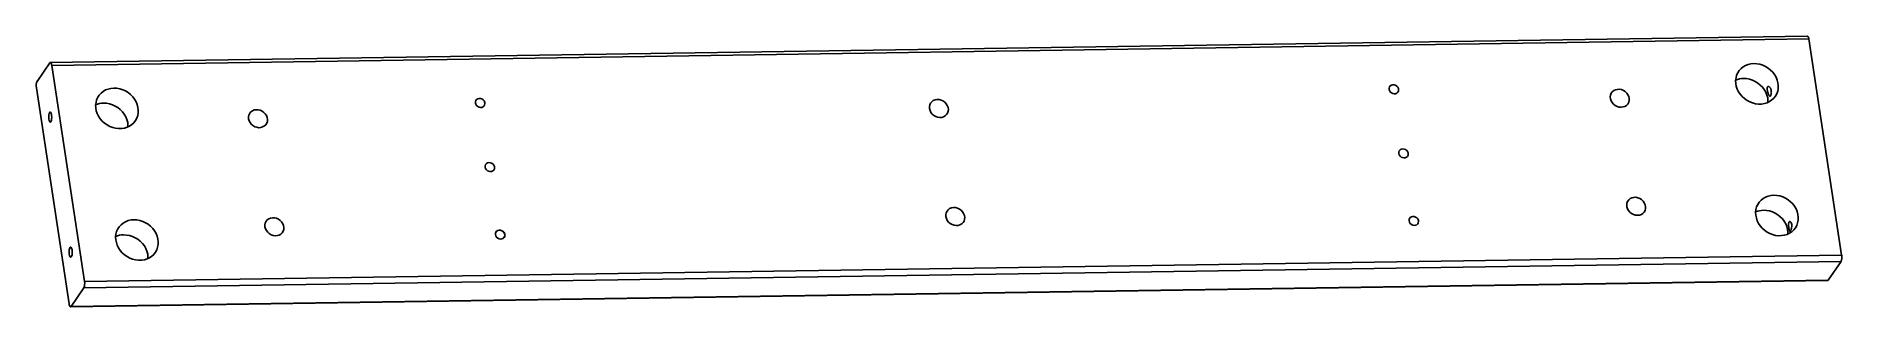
# Model space of a CAD drawing. Header units: millimetres. Extents: x -1438 to 27, y -148 to 71.
import ezdxf

# ---------------------------------------------------------------- set-up
doc = ezdxf.new("R2010")
doc.units = ezdxf.units.MM

msp = doc.modelspace()

# ---------------------------------------------------------------- linework, layer by layer
at = {"color": 7, "linetype": 'Continuous', "lineweight": 25}
for p, q in [((-1.1, 71.4), (-1426.8, 50.1)), ((0.1, 69.1), (-1425.6, 47.7)), ((26.7, -106.3), (0.1, 69.1)), ((-1427.3, 49.7), (-1437.6, 34.7)), ((-1399, -127.7), (-1425.6, 47.7)), ((-1438.1, 29.4), (-1411.5, -146)), ((26.2, -111.6), (-1399.6, -133)), ((-1399, -127.7), (26.7, -106.3)), ((15.9, -126.7), (26.2, -111.6)), ((-1410.4, -148.4), (15.4, -127)), ((-1409.9, -148), (15.9, -126.7)), ((-1409.9, -148), (-1399.6, -133))]:
    msp.add_line(p, q, dxfattribs=at)
at = {"color": 7, "linetype": 'Continuous', "lineweight": 25, "flags": 128}
for points in [[(-1.1, 71.4), (-0.8, 71.4), (-0.6, 71.2), (-0.4, 70.8), (-0.2, 70.3), (0, 69.8), (0.1, 69.1)], [(-1425.6, 47.7), (-1425.8, 48.4), (-1425.9, 49), (-1426.1, 49.5), (-1426.3, 49.8), (-1426.6, 50), (-1426.8, 50.1), (-1427.1, 50), (-1427.3, 49.7)], [(-44.5, 49.2), (-46.9, 49), (-49.1, 48.5), (-51.2, 47.6), (-53.2, 46.5), (-54.9, 45.2), (-56.4, 43.5), (-57.6, 41.7), (-58.5, 39.7), (-59, 37.6), (-59.3, 35.3), (-59.2, 33), (-58.8, 30.8), (-58, 28.5), (-56.9, 26.3), (-55.6, 24.3), (-53.9, 22.4), (-52.1, 20.7), (-50, 19.3), (-47.8, 18.1), (-45.5, 17.2), (-43.1, 16.6), (-40.7, 16.3), (-38.3, 16.3), (-36, 16.7), (-33.8, 17.4), (-31.8, 18.3), (-29.9, 19.6), (-28.3, 21.1), (-27, 22.8), (-25.9, 24.7), (-25.2, 26.8), (-24.8, 29), (-24.7, 31.3), (-25, 33.6), (-25.6, 35.8), (-26.5, 38.1), (-27.7, 40.2), (-29.2, 42.1), (-31, 43.9), (-32.9, 45.5), (-35, 46.8), (-37.3, 47.9), (-39.7, 48.6), (-42.1, 49), (-44.5, 49.2)], [(-340.5, 28.3), (-340.1, 27.2), (-339.5, 26.2), (-338.6, 25.4), (-337.5, 24.9), (-336.4, 24.6), (-335.3, 24.7), (-334.3, 25.2), (-333.5, 25.9), (-333, 26.8), (-332.8, 27.8), (-333, 28.9), (-333.5, 30), (-334.2, 30.9), (-335.2, 31.5), (-336.3, 31.9), (-337.5, 32), (-338.6, 31.7), (-339.5, 31.2), (-340.1, 30.3), (-340.5, 29.3), (-340.5, 28.3)], [(-340.5, 28.2), (-340.1, 27.2), (-339.5, 26.2), (-338.6, 25.4), (-337.5, 24.9), (-336.4, 24.7), (-335.3, 24.8), (-334.3, 25.2), (-333.5, 25.9), (-333, 26.8), (-332.8, 27.8), (-333, 28.9), (-333.5, 29.9), (-334.3, 30.8), (-335.2, 31.5), (-336.4, 31.9), (-337.5, 31.9), (-338.6, 31.7), (-339.5, 31.1), (-340.1, 30.3), (-340.5, 29.3), (-340.5, 28.2)], [(-33.1, 17.7), (-33.1, 19.1), (-33.3, 21.4), (-33.9, 23.6), (-34.8, 25.9), (-36.1, 28), (-37.6, 29.9), (-39.3, 31.7), (-41.3, 33.3), (-43.4, 34.6), (-45.7, 35.7), (-48, 36.4), (-50.4, 36.9), (-52.8, 37)], [(-1375.2, 29.2), (-1377.6, 29), (-1379.8, 28.5), (-1381.9, 27.7), (-1383.9, 26.6), (-1385.6, 25.2), (-1387.1, 23.6), (-1388.3, 21.8), (-1389.2, 19.8), (-1389.7, 17.6), (-1390, 15.4), (-1389.9, 13.1), (-1389.5, 10.8), (-1388.7, 8.6), (-1387.6, 6.4), (-1386.3, 4.4), (-1384.6, 2.5), (-1382.8, 0.8), (-1380.7, -0.7), (-1378.5, -1.8), (-1376.2, -2.7), (-1373.8, -3.3), (-1371.4, -3.6), (-1369, -3.6), (-1366.7, -3.2), (-1364.5, -2.6), (-1362.5, -1.6), (-1360.6, -0.4), (-1359, 1.1), (-1357.7, 2.9), (-1356.6, 4.8), (-1355.9, 6.9), (-1355.5, 9.1), (-1355.4, 11.3), (-1355.7, 13.6), (-1356.3, 15.9), (-1357.2, 18.1), (-1358.4, 20.2), (-1359.9, 22.2), (-1361.7, 24), (-1363.6, 25.6), (-1365.7, 26.9), (-1368, 27.9), (-1370.4, 28.7), (-1372.8, 29.1), (-1375.2, 29.2)], [(-1363.8, -2.3), (-1363.8, -0.9), (-1364, 1.4), (-1364.6, 3.7), (-1365.5, 5.9), (-1366.8, 8), (-1368.3, 10), (-1370, 11.8), (-1372, 13.4), (-1374.1, 14.7), (-1376.4, 15.7), (-1378.7, 16.5), (-1381.1, 16.9), (-1383.5, 17)], [(-1081.9, 17.2), (-1081.5, 16.1), (-1080.9, 15.1), (-1080, 14.3), (-1078.9, 13.8), (-1077.8, 13.5), (-1076.7, 13.6), (-1075.6, 14.1), (-1074.9, 14.8), (-1074.4, 15.7), (-1074.2, 16.7), (-1074.3, 17.8), (-1074.8, 18.9), (-1075.6, 19.8), (-1076.6, 20.4), (-1077.7, 20.8), (-1078.9, 20.9), (-1080, 20.6), (-1080.9, 20), (-1081.5, 19.2), (-1081.9, 18.2), (-1081.9, 17.2)], [(-1081.9, 17.1), (-1081.5, 16.1), (-1080.9, 15.1), (-1080, 14.3), (-1078.9, 13.8), (-1077.8, 13.6), (-1076.7, 13.7), (-1075.7, 14.1), (-1074.9, 14.8), (-1074.4, 15.7), (-1074.2, 16.7), (-1074.4, 17.8), (-1074.9, 18.8), (-1075.6, 19.7), (-1076.6, 20.4), (-1077.7, 20.8), (-1078.9, 20.8), (-1080, 20.6), (-1080.9, 20), (-1081.5, 19.2), (-1081.8, 18.2), (-1081.9, 17.1)], [(-713.4, 12.6), (-713, 11), (-712.3, 9.5), (-711.2, 8.2), (-709.9, 7.1), (-708.4, 6.2), (-706.8, 5.6), (-705.1, 5.4), (-703.5, 5.5), (-702, 6), (-700.6, 6.7), (-699.5, 7.8), (-698.7, 9), (-698.3, 10.5), (-698.1, 12), (-698.4, 13.6), (-699, 15.2), (-699.9, 16.6), (-701.1, 17.8), (-702.5, 18.8), (-704, 19.5), (-705.7, 19.9), (-707.3, 20), (-708.9, 19.7), (-710.4, 19.1), (-711.6, 18.2), (-712.6, 17), (-713.2, 15.7), (-713.5, 14.2), (-713.4, 12.6)], [(-152.2, 13.7), (-153.9, 13.8), (-155.5, 14.3), (-157.1, 15.1), (-158.4, 16.2), (-159.5, 17.5), (-160.4, 18.9), (-160.9, 20.5), (-161, 22.1), (-160.8, 23.6), (-160.3, 25), (-159.4, 26.2), (-158.2, 27.2), (-156.8, 27.9), (-155.3, 28.2), (-153.6, 28.3), (-152, 28), (-150.4, 27.3), (-148.9, 26.4), (-147.7, 25.2), (-146.7, 23.8), (-146, 22.3), (-145.7, 20.7), (-145.7, 19.1), (-146.1, 17.7), (-146.8, 16.3), (-147.9, 15.2), (-149.1, 14.4), (-150.6, 13.9), (-152.2, 13.7)], [(-1428, 4), (-1427.8, 3), (-1427.5, 2.3), (-1427.2, 1.8), (-1426.8, 1.7), (-1426.4, 1.9), (-1426.1, 2.5), (-1425.9, 3.3), (-1425.7, 4.4), (-1425.6, 5.6), (-1425.7, 6.7), (-1425.9, 7.8), (-1426.1, 8.7), (-1426.5, 9.4), (-1426.8, 9.7), (-1427.2, 9.6), (-1427.5, 9.2), (-1427.8, 8.5), (-1428, 7.5), (-1428.1, 6.4), (-1428.1, 5.2), (-1428, 4)], [(-1426.5, 9.5), (-1426.8, 9.7), (-1427.2, 9.6), (-1427.5, 9.2), (-1427.8, 8.5), (-1428, 7.5), (-1428.1, 6.4), (-1428.1, 5.2), (-1428, 4.1)], [(-1428, 4.1), (-1427.8, 3), (-1427.5, 2.3), (-1427.1, 1.8), (-1426.8, 1.7), (-1426.4, 1.9)], [(-1265.9, 4.3), (-1265.5, 2.8), (-1264.7, 1.3), (-1263.7, -0.1), (-1262.4, -1.2), (-1260.9, -2.1), (-1259.3, -2.6), (-1257.6, -2.9), (-1256, -2.8), (-1254.5, -2.3), (-1253.1, -1.5), (-1252, -0.5), (-1251.2, 0.8), (-1250.7, 2.2), (-1250.6, 3.8), (-1250.9, 5.3), (-1251.5, 6.9), (-1252.4, 8.3), (-1253.5, 9.5), (-1255, 10.6), (-1256.5, 11.3), (-1258.2, 11.7), (-1259.8, 11.7), (-1261.4, 11.5), (-1262.8, 10.8), (-1264.1, 9.9), (-1265, 8.8), (-1265.7, 7.4), (-1266, 5.9), (-1265.9, 4.3)], [(-332.6, -23.8), (-332.2, -24.9), (-331.6, -25.9), (-330.7, -26.7), (-329.6, -27.2), (-328.5, -27.4), (-327.4, -27.3), (-326.4, -26.9), (-325.6, -26.2), (-325.1, -25.3), (-324.9, -24.2), (-325.1, -23.2), (-325.6, -22.1), (-326.3, -21.2), (-327.3, -20.5), (-328.4, -20.2), (-329.6, -20.1), (-330.7, -20.4), (-331.6, -20.9), (-332.2, -21.7), (-332.6, -22.7), (-332.6, -23.8)], [(-332.6, -23.8), (-332.2, -24.9), (-331.6, -25.9), (-330.7, -26.7), (-329.6, -27.2), (-328.5, -27.4), (-327.4, -27.3), (-326.4, -26.9), (-325.6, -26.2), (-325.1, -25.3), (-324.9, -24.3), (-325.1, -23.2), (-325.6, -22.1), (-326.4, -21.2), (-327.3, -20.6), (-328.5, -20.2), (-329.6, -20.1), (-330.7, -20.4), (-331.6, -20.9), (-332.2, -21.8), (-332.6, -22.7), (-332.6, -23.8)], [(-1074, -34.9), (-1073.6, -36), (-1073, -37), (-1072.1, -37.8), (-1071, -38.3), (-1069.9, -38.5), (-1068.8, -38.4), (-1067.8, -38), (-1067, -37.3), (-1066.5, -36.4), (-1066.3, -35.4), (-1066.4, -34.3), (-1066.9, -33.2), (-1067.7, -32.3), (-1068.7, -31.6), (-1069.8, -31.3), (-1071, -31.2), (-1072.1, -31.5), (-1073, -32), (-1073.6, -32.8), (-1074, -33.8), (-1074, -34.9)], [(-1074, -34.9), (-1073.6, -36), (-1073, -37), (-1072.1, -37.8), (-1071, -38.3), (-1069.9, -38.5), (-1068.8, -38.4), (-1067.8, -38), (-1067, -37.3), (-1066.5, -36.4), (-1066.3, -35.4), (-1066.5, -34.3), (-1067, -33.2), (-1067.7, -32.3), (-1068.7, -31.7), (-1069.8, -31.3), (-1071, -31.2), (-1072.1, -31.5), (-1073, -32), (-1073.6, -32.9), (-1074, -33.8), (-1074, -34.9)], [(-28.3, -57.7), (-30.6, -57.9), (-32.9, -58.4), (-35, -59.2), (-37, -60.3), (-38.7, -61.7), (-40.2, -63.3), (-41.4, -65.2), (-42.3, -67.2), (-42.8, -69.3), (-43.1, -71.6), (-43, -73.8), (-42.5, -76.1), (-41.8, -78.4), (-40.7, -80.6), (-39.4, -82.6), (-37.7, -84.5), (-35.9, -86.2), (-33.8, -87.6), (-31.6, -88.8), (-29.3, -89.7), (-26.9, -90.3), (-24.5, -90.6), (-22.1, -90.5), (-19.8, -90.2), (-17.6, -89.5), (-15.6, -88.6), (-13.7, -87.3), (-12.1, -85.8), (-10.8, -84.1), (-9.7, -82.2), (-9, -80.1), (-8.6, -77.9), (-8.5, -75.6), (-8.8, -73.3), (-9.4, -71), (-10.3, -68.8), (-11.5, -66.7), (-13, -64.7), (-14.7, -63), (-16.7, -61.4), (-18.8, -60.1), (-21.1, -59), (-23.5, -58.3), (-25.9, -57.8), (-28.3, -57.7)], [(-700.1, -75.1), (-699.7, -76.7), (-699, -78.2), (-697.9, -79.5), (-696.6, -80.6), (-695.1, -81.5), (-693.5, -82.1), (-691.8, -82.3), (-690.2, -82.2), (-688.7, -81.7), (-687.3, -81), (-686.2, -79.9), (-685.4, -78.7), (-685, -77.2), (-684.8, -75.7), (-685.1, -74.1), (-685.7, -72.5), (-686.6, -71.1), (-687.8, -69.9), (-689.2, -68.9), (-690.7, -68.2), (-692.4, -67.8), (-694, -67.7), (-695.6, -68), (-697.1, -68.6), (-698.3, -69.5), (-699.2, -70.7), (-699.9, -72), (-700.2, -73.5), (-700.1, -75.1)], [(-138.9, -74), (-140.6, -73.9), (-142.2, -73.4), (-143.8, -72.6), (-145.1, -71.5), (-146.2, -70.2), (-147.1, -68.8), (-147.6, -67.2), (-147.7, -65.6), (-147.5, -64.1), (-147, -62.7), (-146.1, -61.5), (-144.9, -60.5), (-143.5, -59.8), (-142, -59.5), (-140.3, -59.4), (-138.7, -59.7), (-137.1, -60.4), (-135.6, -61.3), (-134.4, -62.5), (-133.4, -63.9), (-132.7, -65.4), (-132.4, -67), (-132.4, -68.6), (-132.8, -70), (-133.5, -71.4), (-134.6, -72.5), (-135.8, -73.3), (-137.3, -73.8), (-138.9, -74)], [(-16.9, -89.2), (-16.9, -87.8), (-17.1, -85.5), (-17.7, -83.2), (-18.6, -81), (-19.8, -78.9), (-21.3, -76.9), (-23.1, -75.2), (-25, -73.6), (-27.2, -72.3), (-29.5, -71.2), (-31.8, -70.5), (-34.2, -70), (-36.6, -69.9)], [(-1359, -77.6), (-1361.3, -77.8), (-1363.6, -78.3), (-1365.7, -79.2), (-1367.7, -80.3), (-1369.4, -81.7), (-1370.9, -83.3), (-1372.1, -85.1), (-1373, -87.1), (-1373.5, -89.2), (-1373.8, -91.5), (-1373.7, -93.8), (-1373.2, -96.1), (-1372.5, -98.3), (-1371.4, -100.5), (-1370.1, -102.5), (-1368.4, -104.4), (-1366.6, -106.1), (-1364.5, -107.5), (-1362.3, -108.7), (-1360, -109.6), (-1357.6, -110.2), (-1355.2, -110.5), (-1352.8, -110.5), (-1350.5, -110.1), (-1348.3, -109.4), (-1346.3, -108.5), (-1344.4, -107.2), (-1342.8, -105.7), (-1341.5, -104), (-1340.4, -102.1), (-1339.7, -100), (-1339.3, -97.8), (-1339.2, -95.5), (-1339.5, -93.3), (-1340.1, -91), (-1341, -88.8), (-1342.2, -86.6), (-1343.7, -84.7), (-1345.4, -82.9), (-1347.4, -81.3), (-1349.5, -80), (-1351.8, -79), (-1354.2, -78.2), (-1356.6, -77.8), (-1359, -77.6)], [(-1252.6, -83.4), (-1252.2, -84.9), (-1251.4, -86.4), (-1250.4, -87.8), (-1249.1, -88.9), (-1247.6, -89.8), (-1246, -90.3), (-1244.3, -90.6), (-1242.7, -90.5), (-1241.2, -90), (-1239.8, -89.2), (-1238.7, -88.2), (-1237.9, -86.9), (-1237.4, -85.5), (-1237.3, -83.9), (-1237.6, -82.4), (-1238.1, -80.8), (-1239.1, -79.4), (-1240.2, -78.2), (-1241.7, -77.1), (-1243.2, -76.4), (-1244.9, -76), (-1246.5, -76), (-1248.1, -76.2), (-1249.5, -76.9), (-1250.8, -77.8), (-1251.7, -78.9), (-1252.4, -80.3), (-1252.7, -81.8), (-1252.6, -83.4)], [(-1065.7, -89.7), (-1065.3, -90.8), (-1064.7, -91.8), (-1063.8, -92.6), (-1062.7, -93.1), (-1061.6, -93.3), (-1060.4, -93.2), (-1059.4, -92.8), (-1058.6, -92.1), (-1058.1, -91.2), (-1058, -90.2), (-1058.1, -89.1), (-1058.6, -88), (-1059.4, -87.1), (-1060.4, -86.5), (-1061.5, -86.1), (-1062.7, -86), (-1063.7, -86.3), (-1064.7, -86.8), (-1065.3, -87.6), (-1065.7, -88.6), (-1065.7, -89.7)], [(-1065.6, -89.7), (-1065.3, -90.8), (-1064.7, -91.8), (-1063.8, -92.6), (-1062.7, -93.1), (-1061.6, -93.3), (-1060.5, -93.2), (-1059.5, -92.8), (-1058.7, -92.1), (-1058.2, -91.2), (-1058, -90.2), (-1058.2, -89.1), (-1058.7, -88), (-1059.4, -87.2), (-1060.4, -86.5), (-1061.5, -86.1), (-1062.7, -86), (-1063.7, -86.3), (-1064.6, -86.9), (-1065.3, -87.7), (-1065.6, -88.7), (-1065.6, -89.7)], [(-324.3, -78.6), (-323.9, -79.7), (-323.3, -80.7), (-322.4, -81.5), (-321.3, -82), (-320.2, -82.2), (-319, -82.1), (-318, -81.7), (-317.3, -81), (-316.8, -80.1), (-316.6, -79.1), (-316.7, -78), (-317.2, -76.9), (-318, -76), (-319, -75.4), (-320.1, -75), (-321.3, -74.9), (-322.4, -75.2), (-323.3, -75.7), (-323.9, -76.5), (-324.3, -77.5), (-324.3, -78.6)], [(-324.3, -78.6), (-323.9, -79.7), (-323.3, -80.7), (-322.4, -81.5), (-321.3, -82), (-320.2, -82.2), (-319.1, -82.1), (-318.1, -81.7), (-317.3, -81), (-316.8, -80.1), (-316.6, -79.1), (-316.8, -78), (-317.3, -76.9), (-318, -76.1), (-319, -75.4), (-320.1, -75), (-321.3, -74.9), (-322.4, -75.2), (-323.3, -75.8), (-323.9, -76.6), (-324.2, -77.6), (-324.3, -78.6)], [(-1411.4, -105.6), (-1411.2, -106.6), (-1410.9, -107.4), (-1410.5, -107.8), (-1410.2, -108), (-1409.8, -107.7), (-1409.5, -107.2), (-1409.2, -106.3), (-1409.1, -105.2), (-1409, -104.1), (-1409.1, -102.9), (-1409.2, -101.8), (-1409.5, -100.9), (-1409.8, -100.2), (-1410.2, -99.9), (-1410.6, -100), (-1410.9, -100.4), (-1411.2, -101.1), (-1411.4, -102.1), (-1411.5, -103.2), (-1411.5, -104.4), (-1411.4, -105.6)], [(-1409.9, -100.2), (-1410.2, -100), (-1410.5, -100), (-1410.9, -100.4), (-1411.2, -101.1), (-1411.4, -102.1), (-1411.5, -103.2), (-1411.5, -104.4), (-1411.4, -105.6)], [(-1347.6, -109.1), (-1347.6, -107.7), (-1347.8, -105.5), (-1348.4, -103.2), (-1349.3, -101), (-1350.5, -98.8), (-1352, -96.9), (-1353.8, -95.1), (-1355.7, -93.5), (-1357.9, -92.2), (-1360.2, -91.2), (-1362.5, -90.4), (-1364.9, -90), (-1367.3, -89.8)], [(-1411.4, -105.6), (-1411.1, -106.6), (-1410.9, -107.3), (-1410.5, -107.8), (-1410.1, -107.9), (-1409.8, -107.7)], [(-1411.5, -146), (-1411.4, -146.7), (-1411.2, -147.3), (-1411, -147.7), (-1410.8, -148.1), (-1410.6, -148.3), (-1410.3, -148.4), (-1410.1, -148.3), (-1409.9, -148)]]:
    msp.add_lwpolyline(points, dxfattribs=at)
at = {"color": 7, "linetype": 'Continuous', "lineweight": 25}
for centre, radius, start, end in [((-1429.4, 31.2), 8.91, 156.6401, 191.2919), ((-52.7, 20.6), 16.4, 90.528, 113.7457), ((-1383.4, 0.7), 16.4, 90.528, 113.7457), ((-36.5, -86.3), 16.4, 90.528, 113.7457), ((-1367.2, -106.2), 16.4, 90.528, 113.7457), ((18, -108.1), 8.91, 336.6401, 11.2919), ((-1407.8, -129.4), 8.91, 336.6401, 11.2919), ((15.3, -126.4), 0.603, 274.9586, 334.9267)]:
    msp.add_arc(centre, radius, start, end, dxfattribs=at)
for points, knots in [([(-31, 22.9), (-31.1, 22.8), (-31.2, 22.7), (-31.3, 22.6), (-31.4, 22.6), (-31.6, 22.6), (-31.7, 22.6), (-31.8, 22.7), (-31.9, 22.8), (-32, 23), (-32.1, 23.1), (-32.3, 23.4), (-32.4, 23.5), (-32.5, 23.9), (-32.6, 24.1), (-32.8, 24.5), (-32.9, 24.8), (-33, 25.2), (-33.1, 25.5), (-33.2, 26), (-33.3, 26.2), (-33.4, 26.8), (-33.5, 27), (-33.6, 27.5), (-33.6, 27.8), (-33.7, 28.2), (-33.7, 28.5), (-33.7, 28.9), (-33.7, 29.1), (-33.7, 29.5), (-33.7, 29.7), (-33.6, 30), (-33.5, 30.1), (-33.4, 30.3), (-33.3, 30.4), (-33.1, 30.5), (-33, 30.6), (-32.8, 30.6), (-32.6, 30.5), (-32.4, 30.5), (-32.2, 30.4), (-32, 30.2), (-31.8, 30.1), (-31.6, 29.8), (-31.4, 29.7), (-31.2, 29.3), (-31.1, 29.1), (-30.9, 28.7), (-30.8, 28.5), (-30.6, 28), (-30.6, 27.8), (-30.5, 27.3), (-30.4, 27), (-30.4, 26.5), (-30.3, 26.2), (-30.3, 25.7), (-30.4, 25.4), (-30.4, 24.9), (-30.4, 24.7), (-30.5, 24.2), (-30.6, 24), (-30.7, 23.6), (-30.8, 23.5), (-30.9, 23.2), (-31, 23), (-31, 22.9)], [0, 0, 0, 0, 0.03125, 0.03125, 0.0625, 0.0625, 0.09375, 0.09375, 0.125, 0.125, 0.15625, 0.15625, 0.1875, 0.1875, 0.21875, 0.21875, 0.25, 0.25, 0.28125, 0.28125, 0.3125, 0.3125, 0.34375, 0.34375, 0.375, 0.375, 0.40625, 0.40625, 0.4375, 0.4375, 0.46875, 0.46875, 0.5, 0.5, 0.53125, 0.53125, 0.5625, 0.5625, 0.59375, 0.59375, 0.625, 0.625, 0.65625, 0.65625, 0.6875, 0.6875, 0.71875, 0.71875, 0.75, 0.75, 0.78125, 0.78125, 0.8125, 0.8125, 0.84375, 0.84375, 0.875, 0.875, 0.90625, 0.90625, 0.9375, 0.9375, 0.96875, 0.96875, 1, 1, 1, 1]), ([(-14.8, -86.7), (-14.9, -86.8), (-15, -86.9), (-15.1, -87), (-15.2, -87), (-15.3, -87.1), (-15.3, -87), (-15.4, -86.9), (-15.5, -86.9), (-15.6, -86.7), (-15.6, -86.6), (-15.7, -86.3), (-15.8, -86.1), (-15.9, -85.8), (-15.9, -85.6), (-16, -85.1), (-16, -84.9), (-16.1, -84.4), (-16.1, -84.2), (-16.2, -83.7), (-16.2, -83.4), (-16.3, -82.9), (-16.3, -82.6), (-16.3, -82.1), (-16.3, -81.9), (-16.3, -81.4), (-16.3, -81.1), (-16.3, -80.7), (-16.3, -80.5), (-16.2, -80.1), (-16.2, -79.9), (-16.1, -79.6), (-16, -79.5), (-15.8, -79.3), (-15.8, -79.2), (-15.6, -79.1), (-15.5, -79.1), (-15.3, -79), (-15.2, -79.1), (-15, -79.2), (-14.9, -79.2), (-14.7, -79.4), (-14.5, -79.5), (-14.4, -79.8), (-14.3, -80), (-14, -80.5), (-13.9, -80.9), (-13.8, -81.7), (-13.8, -81.9), (-13.7, -82.4), (-13.7, -82.7), (-13.8, -83.2), (-13.8, -83.5), (-13.9, -84), (-13.9, -84.2), (-14, -84.7), (-14.1, -85), (-14.2, -85.4), (-14.3, -85.6), (-14.4, -86), (-14.5, -86.2), (-14.7, -86.5), (-14.7, -86.6), (-14.8, -86.7)], [0, 0, 0, 0, 0.03125, 0.03125, 0.0625, 0.0625, 0.09375, 0.09375, 0.125, 0.125, 0.15625, 0.15625, 0.1875, 0.1875, 0.21875, 0.21875, 0.25, 0.25, 0.28125, 0.28125, 0.3125, 0.3125, 0.34375, 0.34375, 0.375, 0.375, 0.40625, 0.40625, 0.4375, 0.4375, 0.46875, 0.46875, 0.5, 0.5, 0.53125, 0.53125, 0.5625, 0.5625, 0.59375, 0.59375, 0.625, 0.625, 0.65625, 0.65625, 0.6875, 0.6875, 0.75, 0.75, 0.78125, 0.78125, 0.8125, 0.8125, 0.84375, 0.84375, 0.875, 0.875, 0.90625, 0.90625, 0.9375, 0.9375, 0.96875, 0.96875, 1, 1, 1, 1])]:
    msp.add_open_spline(points, degree=3, knots=knots, dxfattribs=at)

doc.saveas('drawing.dxf')
